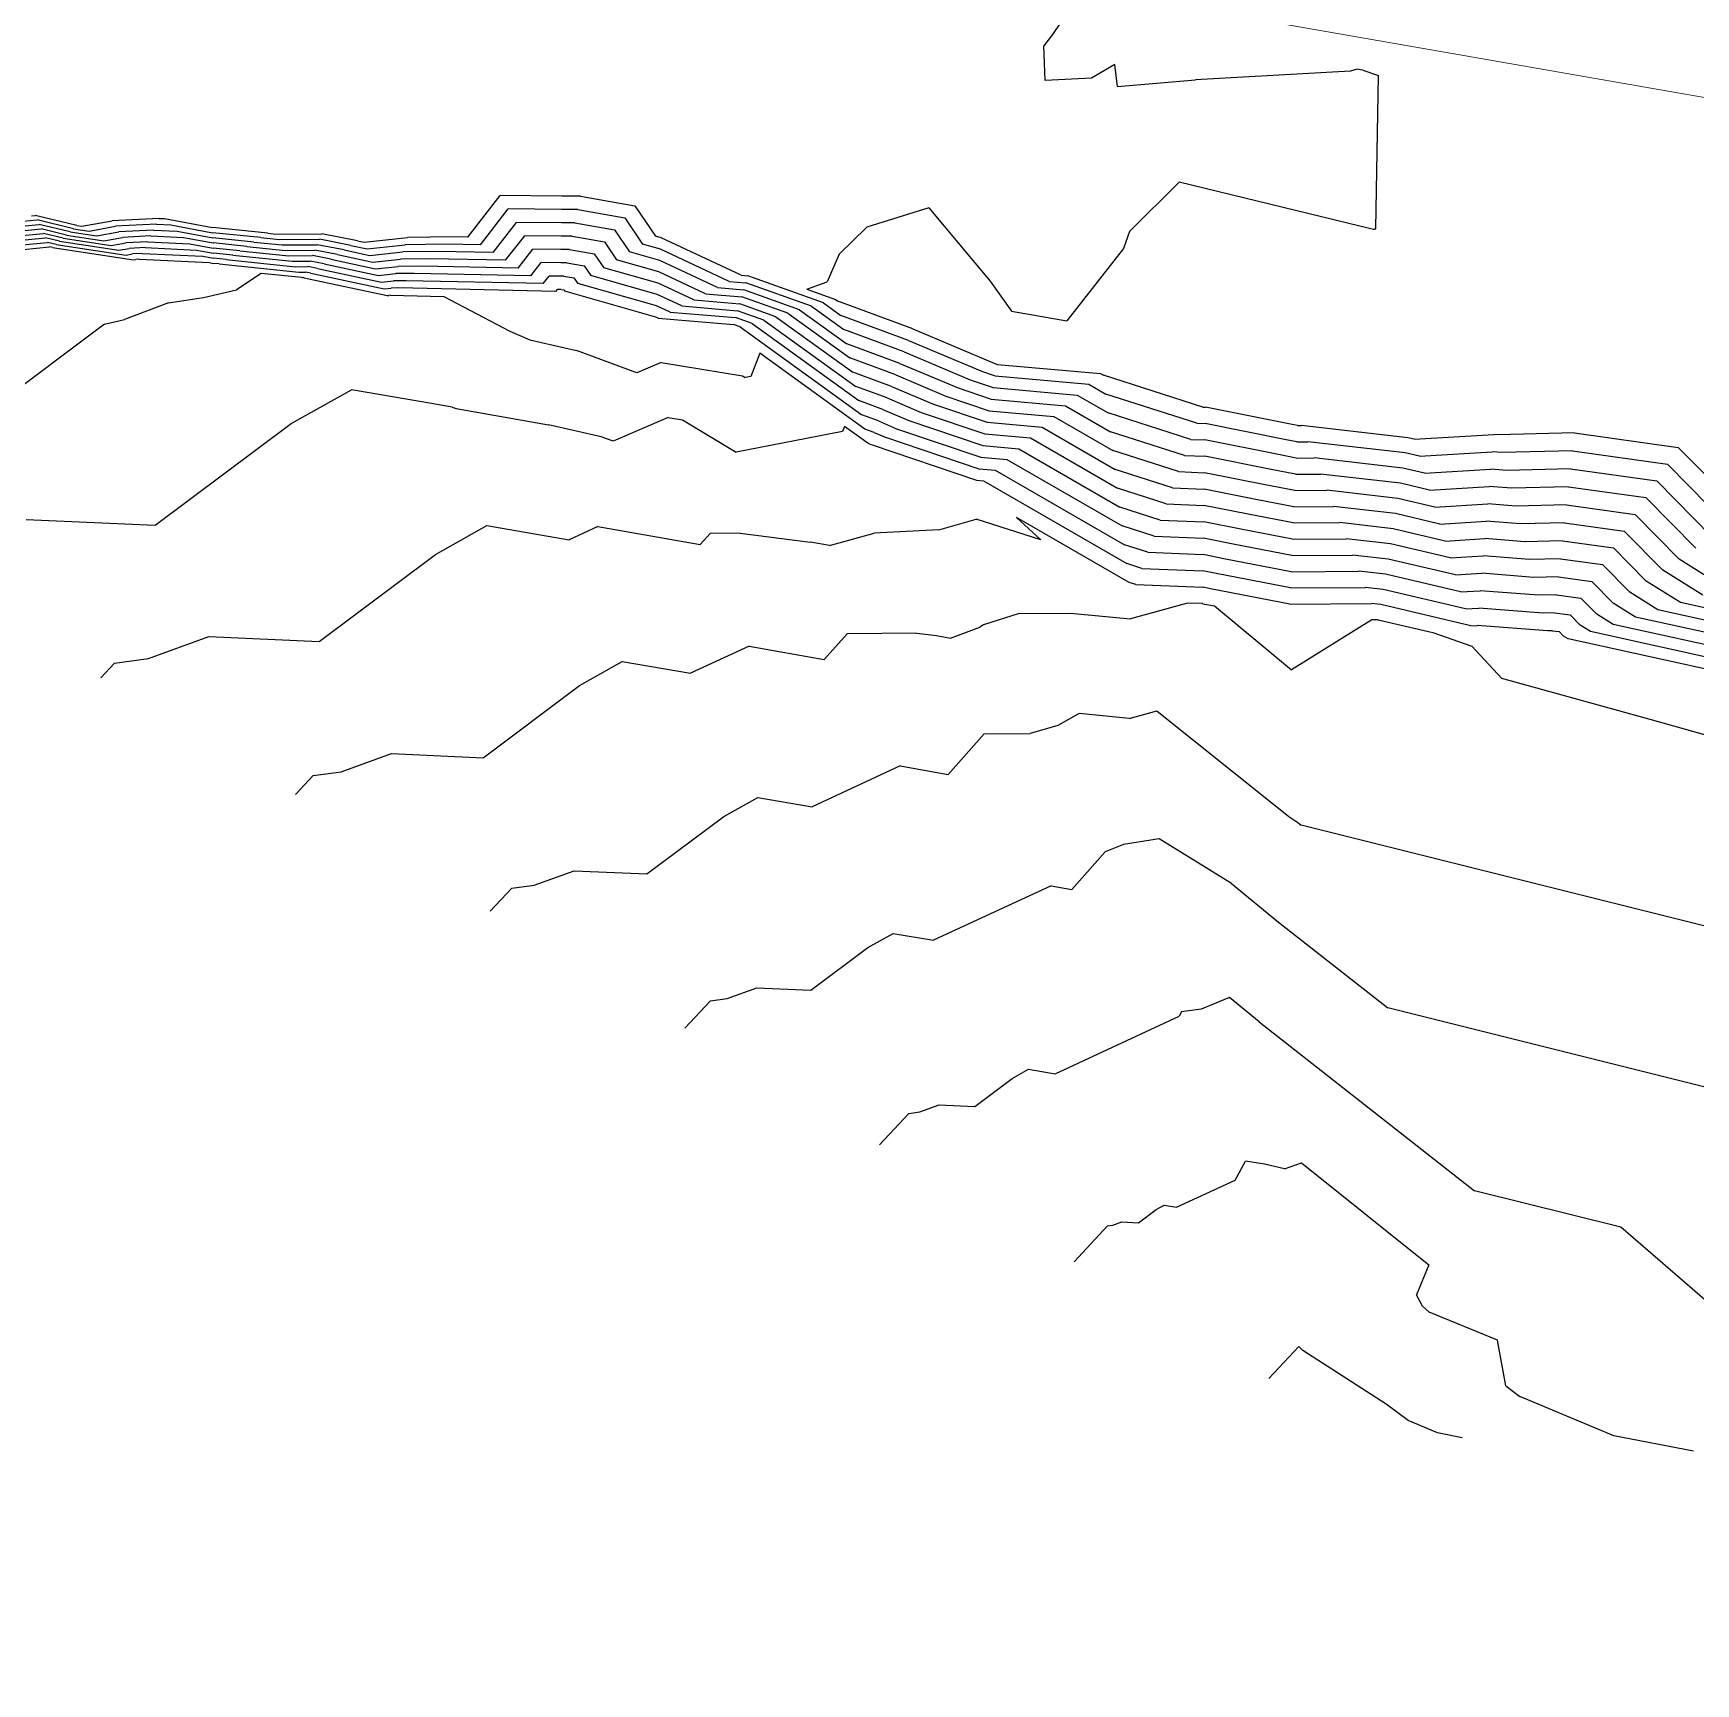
# Model space of a CAD drawing. Header units: metres. Extents: x -1120501 to 1198934, y -4928884 to 66998.
# Drawn here: x -688.8 to -600.4, y -424.5 to -336.7 of the extents above; entities that cross this region are included whole.
import ezdxf

# ---------------------------------------------------------------- set-up
doc = ezdxf.new("R2010")
doc.units = ezdxf.units.M
doc.layers.add('CL', color=5, linetype='Continuous')
doc.layers.add('SURF2CONTOURS', color=7, linetype='Continuous', lineweight=0)

msp = doc.modelspace()

# ---------------------------------------------------------------- linework, layer by layer
at = {"color": 7, "lineweight": 0}
msp.add_circle((-684.638, 190.5), 66807.042, dxfattribs=at)
at = {"layer": 'CL', "linetype": 'Continuous', "lineweight": 0}
msp.add_lwpolyline([(-1067.58, 367.805), (-1082.93, 319.257), (-1104.11, 221.685), (-1108.394, 149.1), (-1119.847, 75.237), (-1093.535, -4.65), (-914.216, -147.319), (-825.866, -265.536), (-744.417, -314.858), (-442.717, -367.63), (-277.082, -412.371), (-43.504, -540.285), (86.314, -636.548), (247.278, -699.703), (413.508, -706.366), (555.047, -769.609), (597.289, -868.966), (635.366, -929.414), (778.63, -1023.654), (803.38, -1108.375), (824.322, -1155.971), (872.87, -1163.587)], dxfattribs=at)
at = {"layer": 'SURF2CONTOURS', "color": 4, "linetype": 'Continuous', "lineweight": -3}
for p, q in [((-631.208, -331.698, 251), (-634.583, -336.784, 251)), ((-634.583, -336.784, 251), (-635.049, -337.375, 251)), ((-634.982, -339.224, 251), (-635.049, -337.375, 251)), ((-631.279, -338.363, 251), (-632.517, -339.1, 251)), ((-631.129, -339.544, 251), (-631.279, -338.363, 251)), ((-618.737, -338.727, 251), (-626.975, -339.184, 251)), ((-618.388, -338.625, 251), (-618.737, -338.727, 251)), ((-618.203, -338.653, 251), (-618.388, -338.625, 251)), ((-618.083, -338.675, 251), (-618.203, -338.653, 251)), ((-618.083, -338.675, 251), (-617.251, -338.96, 251)), ((-632.517, -339.1, 251), (-634.982, -339.224, 251)), ((-631.129, -339.544, 251), (-626.975, -339.184, 251)), ((-617.392, -347.098, 251), (-617.251, -338.96, 251)), ((-630.494, -347.26, 251), (-627.854, -344.624, 251)), ((-617.512, -347.147, 251), (-627.854, -344.624, 251)), ((-689.362, -346.71, 252), (-688.614, -346.637, 252)), ((-686.679, -347.107, 252), (-688.614, -346.637, 252)), ((-665.027, -347.963, 252), (-663.544, -346.059, 252)), ((-660.706, -346.081, 252), (-663.544, -346.059, 252)), ((-659.853, -346.083, 252), (-660.706, -346.081, 252)), ((-659.853, -346.083, 252), (-657.346, -346.526, 252)), ((-657.346, -346.526, 252), (-656.4, -347.927, 252)), ((-641.164, -346.001, 251), (-644.463, -347.021, 251)), ((-641.164, -346.001, 251), (-637.902, -349.892, 251)), ((-691.179, -347.892, 254), (-688.171, -347.596, 254)), ((-690.271, -347.301, 253), (-688.392, -347.117, 253)), ((-687.049, -347.443, 253), (-688.392, -347.117, 253)), ((-687.42, -347.779, 254), (-688.171, -347.596, 254)), ((-687.049, -347.443, 253), (-685.06, -347.744, 253)), ((-686.679, -347.107, 252), (-685.847, -347.233, 252)), ((-685.847, -347.233, 252), (-684.438, -346.98, 252)), ((-685.06, -347.744, 253), (-684.079, -347.568, 253)), ((-682.27, -346.868, 252), (-684.438, -346.98, 252)), ((-682.569, -347.49, 253), (-684.079, -347.568, 253)), ((-682.569, -347.49, 253), (-680.82, -347.573, 253)), ((-682.27, -346.868, 252), (-681.502, -346.904, 252)), ((-681.502, -346.904, 252), (-679.278, -347.321, 252)), ((-680.82, -347.573, 253), (-679.256, -347.866, 253)), ((-676.713, -347.581, 252), (-679.278, -347.321, 252)), ((-676.713, -347.581, 252), (-675.744, -347.681, 252)), ((-663.689, -348.789, 253), (-662.673, -347.485, 253)), ((-660.729, -347.5, 253), (-662.673, -347.485, 253)), ((-660.145, -347.501, 253), (-660.729, -347.5, 253)), ((-660.145, -347.501, 253), (-658.428, -347.805, 253)), ((-644.463, -347.021, 251), (-645.945, -348.454, 251)), ((-630.494, -347.26, 251), (-630.82, -348.159, 251)), ((-617.465, -347.145, 251), (-617.512, -347.147, 251)), ((-617.449, -347.141, 251), (-617.465, -347.145, 251)), ((-617.449, -347.141, 251), (-617.392, -347.098, 251)), ((-692.088, -348.483, 255), (-687.949, -348.076, 255)), ((-687.79, -348.115, 255), (-687.949, -348.076, 255)), ((-687.79, -348.115, 255), (-683.485, -348.766, 255)), ((-687.42, -347.779, 254), (-684.273, -348.255, 254)), ((-684.273, -348.255, 254), (-683.719, -348.156, 254)), ((-682.868, -348.112, 254), (-683.719, -348.156, 254)), ((-682.868, -348.112, 254), (-680.139, -348.241, 254)), ((-680.139, -348.241, 254), (-679.235, -348.41, 254)), ((-677.453, -348.049, 253), (-679.256, -347.866, 253)), ((-678.193, -348.516, 254), (-679.235, -348.41, 254)), ((-677.453, -348.049, 253), (-675.395, -348.261, 253)), ((-675.744, -347.681, 252), (-673.585, -347.665, 252)), ((-675.395, -348.261, 253), (-673.833, -348.249, 253)), ((-672.635, -348.486, 253), (-673.833, -348.249, 253)), ((-671.928, -347.992, 252), (-673.585, -347.665, 252)), ((-672.635, -348.486, 253), (-670.754, -348.887, 253)), ((-671.928, -347.992, 252), (-671.059, -348.178, 252)), ((-671.059, -348.178, 252), (-669.034, -347.962, 252)), ((-666.887, -347.923, 252), (-669.034, -347.962, 252)), ((-665.027, -347.963, 252), (-666.887, -347.923, 252)), ((-658.428, -347.805, 253), (-657.78, -348.764, 253)), ((-655.447, -348.197, 252), (-656.4, -347.927, 252)), ((-651.79, -349.911, 252), (-655.447, -348.197, 252)), ((-645.945, -348.454, 251), (-646.579, -349.928, 251)), ((-630.82, -348.159, 251), (-633.822, -352.004, 251)), ((-683.485, -348.766, 255), (-683.36, -348.744, 255)), ((-683.167, -348.734, 255), (-683.36, -348.744, 255)), ((-683.167, -348.734, 255), (-679.457, -348.909, 255)), ((-679.457, -348.909, 255), (-679.214, -348.955, 255)), ((-678.933, -348.984, 255), (-679.214, -348.955, 255)), ((-678.933, -348.984, 255), (-674.697, -349.421, 255)), ((-678.193, -348.516, 254), (-675.046, -348.841, 254)), ((-675.046, -348.841, 254), (-674.082, -348.834, 254)), ((-673.342, -348.98, 254), (-674.082, -348.834, 254)), ((-673.342, -348.98, 254), (-670.449, -349.597, 254)), ((-670.754, -348.887, 253), (-669.283, -348.731, 253)), ((-667.723, -348.703, 253), (-669.283, -348.731, 253)), ((-663.689, -348.789, 253), (-667.723, -348.703, 253)), ((-662.351, -349.615, 254), (-661.802, -348.911, 254)), ((-660.752, -348.919, 254), (-661.802, -348.911, 254)), ((-660.437, -348.92, 254), (-660.752, -348.919, 254)), ((-660.437, -348.92, 254), (-659.51, -349.084, 254)), ((-659.51, -349.084, 254), (-659.16, -349.602, 254)), ((-655.532, -349.402, 253), (-657.78, -348.764, 253)), ((-674.697, -349.421, 255), (-674.33, -349.418, 255)), ((-674.048, -349.473, 255), (-674.33, -349.418, 255)), ((-674.048, -349.473, 255), (-670.145, -350.307, 255)), ((-670.449, -349.597, 254), (-669.532, -349.499, 254)), ((-670.145, -350.307, 255), (-669.781, -350.268, 255)), ((-669.395, -350.261, 255), (-669.781, -350.268, 255)), ((-668.559, -349.482, 254), (-669.532, -349.499, 254)), ((-661.013, -350.441, 255), (-669.395, -350.261, 255)), ((-662.351, -349.615, 254), (-668.559, -349.482, 254)), ((-655.617, -350.607, 254), (-659.16, -349.602, 254)), ((-653.05, -350.565, 253), (-655.532, -349.402, 253)), ((-651.79, -349.911, 252), (-650.903, -349.986, 252)), ((-647.411, -351.237, 252), (-650.903, -349.986, 252)), ((-647.657, -350.329, 251), (-646.579, -349.928, 251)), ((-637.902, -349.892, 251), (-636.769, -351.486, 251)), ((-661.013, -350.441, 255), (-660.931, -350.337, 255)), ((-660.776, -350.338, 255), (-660.931, -350.337, 255)), ((-660.729, -350.338, 255), (-660.776, -350.338, 255)), ((-660.729, -350.338, 255), (-660.591, -350.363, 255)), ((-660.591, -350.363, 255), (-660.54, -350.439, 255)), ((-655.702, -351.812, 255), (-660.54, -350.439, 255)), ((-654.311, -351.219, 254), (-655.617, -350.607, 254)), ((-653.05, -350.565, 253), (-651.123, -350.727, 253)), ((-648.677, -351.603, 253), (-651.123, -350.727, 253)), ((-647.657, -350.329, 251), (-646.144, -350.871, 251)), ((-646.144, -350.871, 251), (-646.021, -350.96, 251)), ((-642.018, -352.435, 251), (-646.021, -350.96, 251)), ((-655.572, -351.874, 255), (-655.702, -351.812, 255)), ((-655.572, -351.874, 255), (-651.562, -352.21, 255)), ((-654.311, -351.219, 254), (-651.342, -351.469, 254)), ((-649.944, -351.97, 254), (-651.342, -351.469, 254)), ((-649.944, -351.97, 254), (-645.061, -355.497, 254)), ((-648.677, -351.603, 253), (-645.381, -353.984, 253)), ((-647.411, -351.237, 252), (-645.701, -352.472, 252)), ((-636.769, -351.486, 251), (-633.822, -352.004, 251)), ((-651.21, -352.336, 255), (-651.562, -352.21, 255)), ((-651.21, -352.336, 255), (-644.741, -357.009, 255)), ((-642.476, -353.661, 252), (-645.701, -352.472, 252)), ((-642.018, -352.435, 251), (-637.657, -354.278, 251)), ((-642.476, -353.661, 252), (-638.963, -355.145, 252)), ((-642.935, -354.886, 253), (-645.381, -353.984, 253)), ((-637.657, -354.278, 251), (-637.525, -354.323, 251)), ((-637.525, -354.323, 251), (-632.032, -354.812, 251)), ((-643.393, -356.111, 254), (-645.061, -355.497, 254)), ((-642.935, -354.886, 253), (-640.27, -356.012, 253)), ((-638.963, -355.145, 252), (-637.745, -355.556, 252)), ((-637.745, -355.556, 252), (-633.277, -355.954, 252)), ((-632.032, -354.812, 251), (-631.879, -354.9, 251)), ((-626.588, -356.598, 251), (-631.879, -354.9, 251)), ((-675.098, -357.471, 256), (-671.896, -355.676, 256)), ((-667.634, -356.405, 256), (-671.896, -355.676, 256)), ((-666.538, -356.593, 256), (-667.634, -356.405, 256)), ((-643.393, -356.111, 254), (-641.576, -356.879, 254)), ((-640.27, -356.012, 253), (-637.965, -356.79, 253)), ((-633.277, -355.954, 252), (-631.631, -356.904, 252)), ((-666.538, -356.593, 256), (-666.318, -356.665, 256)), ((-666.318, -356.665, 256), (-661.399, -357.543, 256)), ((-655.046, -357.147, 256), (-657.969, -358.413, 256)), ((-655.046, -357.147, 256), (-654.281, -357.273, 256)), ((-654.281, -357.273, 256), (-651.414, -358.993, 256)), ((-643.852, -357.337, 255), (-644.741, -357.009, 255)), ((-643.852, -357.337, 255), (-642.883, -357.746, 255)), ((-641.576, -356.879, 254), (-638.185, -358.024, 254)), ((-637.965, -356.79, 253), (-634.522, -357.097, 253)), ((-634.522, -357.097, 253), (-631.383, -358.908, 253)), ((-627.238, -358.314, 252), (-631.631, -356.904, 252)), ((-626.588, -356.598, 251), (-626.453, -356.603, 251)), ((-621.755, -357.54, 251), (-626.453, -356.603, 251)), ((-682.325, -362.884, 256), (-675.098, -357.471, 256)), ((-658.609, -358.176, 256), (-661.399, -357.543, 256)), ((-657.969, -358.413, 256), (-658.609, -358.176, 256)), ((-645.771, -357.899, 256), (-651.414, -358.993, 256)), ((-645.662, -357.625, 256), (-645.771, -357.899, 256)), ((-644.421, -358.521, 256), (-645.662, -357.625, 256)), ((-642.883, -357.746, 255), (-638.405, -359.258, 255)), ((-638.185, -358.024, 254), (-635.767, -358.239, 254)), ((-621.554, -357.579, 251), (-621.755, -357.54, 251)), ((-621.554, -357.579, 251), (-621.345, -357.577, 251)), ((-615.688, -358.228, 251), (-621.345, -357.577, 251)), ((-615.344, -358.309, 251), (-615.688, -358.228, 251)), ((-615.344, -358.309, 251), (-611.11, -358.056, 251)), ((-610.898, -358.072, 251), (-611.11, -358.056, 251)), ((-606.812, -357.974, 251), (-610.898, -358.072, 251)), ((-606.812, -357.974, 251), (-601.295, -358.739, 251)), ((-644.31, -358.562, 256), (-644.421, -358.521, 256)), ((-644.31, -358.562, 256), (-644.189, -358.613, 256)), ((-644.189, -358.613, 256), (-638.626, -360.491, 256)), ((-635.767, -358.239, 254), (-631.134, -360.913, 254)), ((-627.888, -360.03, 253), (-631.383, -358.908, 253)), ((-627.238, -358.314, 252), (-626.48, -358.345, 252)), ((-622.561, -359.126, 252), (-626.48, -358.345, 252)), ((-597.732, -362.358, 251), (-601.295, -358.739, 251)), ((-638.405, -359.258, 255), (-637.012, -359.382, 255)), ((-637.012, -359.382, 255), (-630.886, -362.917, 255)), ((-621.629, -359.307, 252), (-622.561, -359.126, 252)), ((-621.629, -359.307, 252), (-620.666, -359.3, 252)), ((-615.95, -359.842, 252), (-620.666, -359.3, 252)), ((-614.798, -360.113, 252), (-615.95, -359.842, 252)), ((-614.798, -360.113, 252), (-611.27, -359.902, 252)), ((-610.417, -359.968, 252), (-611.27, -359.902, 252)), ((-607.025, -359.886, 252), (-610.417, -359.968, 252)), ((-607.025, -359.886, 252), (-602.446, -360.522, 252)), ((-638.626, -360.491, 256), (-638.258, -360.524, 256)), ((-638.258, -360.524, 256), (-630.638, -364.921, 256)), ((-627.888, -360.03, 253), (-626.507, -360.087, 253)), ((-623.368, -360.713, 253), (-626.507, -360.087, 253)), ((-621.705, -361.034, 253), (-623.368, -360.713, 253)), ((-599.489, -363.525, 252), (-602.446, -360.522, 252)), ((-628.538, -361.746, 254), (-631.134, -360.913, 254)), ((-628.538, -361.746, 254), (-626.534, -361.828, 254)), ((-621.705, -361.034, 253), (-619.987, -361.022, 253)), ((-616.211, -361.456, 253), (-619.987, -361.022, 253)), ((-614.251, -361.917, 253), (-616.211, -361.456, 253)), ((-614.251, -361.917, 253), (-611.431, -361.748, 253)), ((-609.936, -361.864, 253), (-611.431, -361.748, 253)), ((-689.195, -362.577, 256), (-682.325, -362.884, 256)), ((-624.174, -362.299, 254), (-626.534, -361.828, 254)), ((-621.781, -362.762, 254), (-624.174, -362.299, 254)), ((-607.239, -361.799, 253), (-609.936, -361.864, 253)), ((-607.239, -361.799, 253), (-603.597, -362.305, 253)), ((-601.245, -364.693, 253), (-603.597, -362.305, 253)), ((-629.188, -363.462, 255), (-630.886, -362.917, 255)), ((-629.188, -363.462, 255), (-626.561, -363.57, 255)), ((-621.781, -362.762, 254), (-619.308, -362.744, 254)), ((-616.473, -363.07, 254), (-619.308, -362.744, 254)), ((-613.705, -363.721, 254), (-616.473, -363.07, 254)), ((-624.98, -363.885, 255), (-626.561, -363.57, 255)), ((-621.857, -364.49, 255), (-624.98, -363.885, 255)), ((-613.705, -363.721, 254), (-611.591, -363.594, 254)), ((-609.455, -363.76, 254), (-611.591, -363.594, 254)), ((-607.452, -363.712, 254), (-609.455, -363.76, 254)), ((-607.452, -363.712, 254), (-604.749, -364.087, 254)), ((-603.002, -365.86, 254), (-604.749, -364.087, 254)), ((-629.838, -365.178, 256), (-630.638, -364.921, 256)), ((-629.838, -365.178, 256), (-626.588, -365.312, 256)), ((-621.857, -364.49, 255), (-618.629, -364.466, 255)), ((-616.735, -364.684, 255), (-618.629, -364.466, 255)), ((-613.158, -365.525, 255), (-616.735, -364.684, 255)), ((-598.799, -366.222, 253), (-601.245, -364.693, 253)), ((-625.786, -365.472, 256), (-626.588, -365.312, 256)), ((-621.932, -366.218, 256), (-625.786, -365.472, 256)), ((-621.932, -366.218, 256), (-617.95, -366.188, 256)), ((-616.996, -366.298, 256), (-617.95, -366.188, 256)), ((-613.158, -365.525, 255), (-611.752, -365.441, 255)), ((-608.974, -365.656, 255), (-611.752, -365.441, 255)), ((-607.666, -365.625, 255), (-608.974, -365.656, 255)), ((-607.666, -365.625, 255), (-605.9, -365.87, 255)), ((-604.759, -367.028, 255), (-605.9, -365.87, 255)), ((-601.186, -366.996, 254), (-603.002, -365.86, 254)), ((-627.409, -367.021, 257), (-630.434, -367.87, 257)), ((-626.615, -367.054, 257), (-627.409, -367.021, 257)), ((-626.592, -367.058, 257), (-626.615, -367.054, 257)), ((-626.592, -367.058, 257), (-625.971, -367.178, 257)), ((-612.612, -367.329, 256), (-616.996, -366.298, 256)), ((-603.573, -367.77, 255), (-604.759, -367.028, 255)), ((-589.914, -369.483, 254), (-601.186, -366.996, 254)), ((-636.365, -367.573, 257), (-638.268, -368.177, 257)), ((-636.365, -367.573, 257), (-633.633, -367.555, 257)), ((-633.633, -367.555, 257), (-630.434, -367.87, 257)), ((-625.971, -367.178, 257), (-621.867, -370.575, 257)), ((-617.605, -367.913, 257), (-621.867, -370.575, 257)), ((-617.271, -367.91, 257), (-617.605, -367.913, 257)), ((-617.258, -367.912, 257), (-617.271, -367.91, 257)), ((-617.258, -367.912, 257), (-614.355, -368.594, 257)), ((-612.612, -367.329, 256), (-611.913, -367.287, 256)), ((-608.493, -367.552, 256), (-611.913, -367.287, 256)), ((-607.879, -367.537, 256), (-608.493, -367.552, 256)), ((-607.879, -367.537, 256), (-607.051, -367.652, 256)), ((-606.516, -368.195, 256), (-607.051, -367.652, 256)), ((-589.058, -370.972, 255), (-603.573, -367.77, 255)), ((-645.517, -368.651, 257), (-646.739, -370.026, 257)), ((-641.813, -368.625, 257), (-645.517, -368.651, 257)), ((-641.813, -368.625, 257), (-640.771, -368.755, 257)), ((-640.771, -368.755, 257), (-640.022, -368.889, 257)), ((-640.022, -368.889, 257), (-638.451, -368.313, 257)), ((-638.268, -368.177, 257), (-638.451, -368.313, 257)), ((-614.355, -368.594, 257), (-612.282, -369.322, 257)), ((-605.96, -368.543, 256), (-606.516, -368.195, 256)), ((-588.202, -372.462, 256), (-605.96, -368.543, 256)), ((-650.738, -369.317, 257), (-653.844, -370.757, 257)), ((-650.738, -369.317, 257), (-646.739, -370.026, 257)), ((-610.691, -371.035, 257), (-612.282, -369.322, 257)), ((-659.755, -371.409, 257), (-657.482, -370.135, 257)), ((-657.482, -370.135, 257), (-653.844, -370.757, 257)), ((-664.886, -375.252, 257), (-659.755, -371.409, 257)), ((-602.788, -373.216, 257), (-610.691, -371.035, 257)), ((-588.173, -377.327, 257), (-602.788, -373.216, 257)), ((-672.429, -376.009, 257), (-669.762, -375.034, 257)), ((-669.762, -375.034, 257), (-664.886, -375.252, 257)), ((-673.93, -376.204, 257), (-674.865, -377.208, 257)), ((-673.93, -376.204, 257), (-672.429, -376.009, 257)), ((-633.561, -382.254, 258), (-631.781, -380.25, 258)), ((-630.82, -379.87, 258), (-631.781, -380.25, 258)), ((-628.913, -379.557, 258), (-630.82, -379.87, 258)), ((-625.075, -381.949, 258), (-628.913, -379.557, 258)), ((-634.658, -382.06, 258), (-640.917, -384.962, 258)), ((-634.658, -382.06, 258), (-633.561, -382.254, 258)), ((-625.075, -381.949, 258), (-622.574, -383.991, 258)), ((-644.412, -385.347, 258), (-643.069, -384.593, 258)), ((-643.069, -384.593, 258), (-640.917, -384.962, 258)), ((-622.574, -383.991, 258), (-616.748, -388.561, 258)), ((-647.447, -387.619, 258), (-644.412, -385.347, 258)), ((-652.795, -388.183, 258), (-654.148, -389.636, 258)), ((-652.795, -388.183, 258), (-651.907, -388.067, 258)), ((-651.907, -388.067, 258), (-650.33, -387.49, 258)), ((-650.33, -387.49, 258), (-647.447, -387.619, 258)), ((-598.087, -393.229, 258), (-616.748, -388.561, 258)), ((-624.874, -397.721, 259), (-624.331, -396.706, 259)), ((-623.309, -396.88, 259), (-624.331, -396.706, 259)), ((-622.248, -397.115, 259), (-623.309, -396.88, 259)), ((-622.248, -397.115, 259), (-621.344, -396.805, 259)), ((-621.344, -396.805, 259), (-614.562, -402.225, 259)), ((-627.99, -399.166, 259), (-624.874, -397.721, 259)), ((-630.007, -399.987, 259), (-629.07, -399.285, 259)), ((-629.07, -399.285, 259), (-628.655, -399.052, 259)), ((-628.655, -399.052, 259), (-627.99, -399.166, 259)), ((-631.659, -400.161, 259), (-633.432, -402.064, 259)), ((-631.659, -400.161, 259), (-631.385, -400.125, 259)), ((-631.385, -400.125, 259), (-630.898, -399.947, 259)), ((-630.898, -399.947, 259), (-630.007, -399.987, 259)), ((-614.562, -402.225, 259), (-615.225, -403.824, 259)), ((-614.902, -404.427, 259), (-615.225, -403.824, 259)), ((-614.902, -404.427, 259), (-614.555, -404.747, 259)), ((-610.921, -406.233, 259), (-614.555, -404.747, 259)), ((-610.467, -408.672, 259), (-610.921, -406.233, 259)), ((-610.467, -408.672, 259), (-609.728, -409.224, 259)), ((-604.725, -411.321, 259), (-609.728, -409.224, 259)), ((-600.491, -412.136, 259), (-604.725, -411.321, 259))]:
    msp.add_line(p, q, dxfattribs=at)
at = {"layer": 'SURF2CONTOURS', "color": 2, "linetype": 'Continuous', "lineweight": -3}
for p, q in [((-665.697, -347.55, 251.5), (-663.979, -345.346, 251.5)), ((-660.694, -345.371, 251.5), (-663.979, -345.346, 251.5)), ((-659.707, -345.373, 251.5), (-660.694, -345.371, 251.5)), ((-659.707, -345.373, 251.5), (-656.806, -345.887, 251.5)), ((-688.908, -346.415, 251.5), (-688.725, -346.397, 251.5)), ((-686.493, -346.939, 251.5), (-688.725, -346.397, 251.5)), ((-686.241, -346.978, 251.5), (-684.618, -346.686, 251.5)), ((-682.12, -346.557, 251.5), (-684.618, -346.686, 251.5)), ((-682.12, -346.557, 251.5), (-681.843, -346.57, 251.5)), ((-681.843, -346.57, 251.5), (-679.288, -347.049, 251.5)), ((-656.806, -345.887, 251.5), (-655.71, -347.508, 251.5)), ((-690.725, -347.597, 253.5), (-688.282, -347.356, 253.5)), ((-689.817, -347.006, 252.5), (-688.503, -346.877, 252.5)), ((-686.864, -347.275, 252.5), (-688.503, -346.877, 252.5)), ((-687.234, -347.611, 253.5), (-688.282, -347.356, 253.5)), ((-687.234, -347.611, 253.5), (-684.666, -348, 253.5)), ((-686.864, -347.275, 252.5), (-685.454, -347.489, 252.5)), ((-686.493, -346.939, 251.5), (-686.241, -346.978, 251.5)), ((-685.454, -347.489, 252.5), (-684.259, -347.274, 252.5)), ((-682.419, -347.179, 252.5), (-684.259, -347.274, 252.5)), ((-682.419, -347.179, 252.5), (-681.161, -347.239, 252.5)), ((-681.161, -347.239, 252.5), (-679.267, -347.593, 252.5)), ((-676.343, -347.347, 251.5), (-679.288, -347.049, 251.5)), ((-677.083, -347.815, 252.5), (-679.267, -347.593, 252.5)), ((-676.343, -347.347, 251.5), (-675.919, -347.391, 251.5)), ((-675.919, -347.391, 251.5), (-673.461, -347.373, 251.5)), ((-671.575, -347.745, 251.5), (-673.461, -347.373, 251.5)), ((-671.211, -347.823, 251.5), (-668.909, -347.578, 251.5)), ((-666.469, -347.534, 251.5), (-668.909, -347.578, 251.5)), ((-665.697, -347.55, 251.5), (-666.469, -347.534, 251.5)), ((-664.358, -348.376, 252.5), (-663.108, -346.772, 252.5)), ((-660.717, -346.79, 252.5), (-663.108, -346.772, 252.5)), ((-659.999, -346.792, 252.5), (-660.717, -346.79, 252.5)), ((-659.999, -346.792, 252.5), (-657.887, -347.165, 252.5)), ((-657.887, -347.165, 252.5), (-657.09, -348.345, 252.5)), ((-655.405, -347.595, 251.5), (-655.71, -347.508, 251.5)), ((-651.159, -349.584, 251.5), (-655.405, -347.595, 251.5)), ((-691.634, -348.187, 254.5), (-688.06, -347.836, 254.5)), ((-687.605, -347.947, 254.5), (-688.06, -347.836, 254.5)), ((-687.605, -347.947, 254.5), (-683.879, -348.511, 254.5)), ((-684.666, -348, 253.5), (-683.899, -347.862, 253.5)), ((-682.718, -347.801, 253.5), (-683.899, -347.862, 253.5)), ((-683.879, -348.511, 254.5), (-683.54, -348.45, 254.5)), ((-683.018, -348.423, 254.5), (-683.54, -348.45, 254.5)), ((-683.018, -348.423, 254.5), (-679.798, -348.575, 254.5)), ((-682.718, -347.801, 253.5), (-680.48, -347.907, 253.5)), ((-680.48, -347.907, 253.5), (-679.246, -348.138, 253.5)), ((-677.823, -348.282, 253.5), (-679.246, -348.138, 253.5)), ((-677.823, -348.282, 253.5), (-675.221, -348.551, 253.5)), ((-677.083, -347.815, 252.5), (-675.57, -347.971, 252.5)), ((-675.57, -347.971, 252.5), (-673.709, -347.957, 252.5)), ((-672.282, -348.239, 252.5), (-673.709, -347.957, 252.5)), ((-672.282, -348.239, 252.5), (-670.906, -348.532, 252.5)), ((-671.575, -347.745, 251.5), (-671.211, -347.823, 251.5)), ((-670.906, -348.532, 252.5), (-669.158, -348.346, 252.5)), ((-667.305, -348.313, 252.5), (-669.158, -348.346, 252.5)), ((-664.358, -348.376, 252.5), (-667.305, -348.313, 252.5)), ((-663.02, -349.202, 253.5), (-662.237, -348.198, 253.5)), ((-660.741, -348.209, 253.5), (-662.237, -348.198, 253.5)), ((-660.291, -348.211, 253.5), (-660.741, -348.209, 253.5)), ((-660.291, -348.211, 253.5), (-658.969, -348.444, 253.5)), ((-658.969, -348.444, 253.5), (-658.47, -349.183, 253.5)), ((-655.49, -348.8, 252.5), (-657.09, -348.345, 252.5)), ((-679.798, -348.575, 254.5), (-679.224, -348.683, 254.5)), ((-678.563, -348.75, 254.5), (-679.224, -348.683, 254.5)), ((-678.563, -348.75, 254.5), (-674.872, -349.131, 254.5)), ((-675.221, -348.551, 253.5), (-673.958, -348.541, 253.5)), ((-674.872, -349.131, 254.5), (-674.206, -349.126, 254.5)), ((-673.695, -349.226, 254.5), (-674.206, -349.126, 254.5)), ((-672.988, -348.733, 253.5), (-673.958, -348.541, 253.5)), ((-673.695, -349.226, 254.5), (-670.297, -349.952, 254.5)), ((-672.988, -348.733, 253.5), (-670.602, -349.242, 253.5)), ((-670.602, -349.242, 253.5), (-669.407, -349.115, 253.5)), ((-668.141, -349.092, 253.5), (-669.407, -349.115, 253.5)), ((-663.02, -349.202, 253.5), (-668.141, -349.092, 253.5)), ((-655.575, -350.005, 253.5), (-658.47, -349.183, 253.5)), ((-652.42, -350.238, 252.5), (-655.49, -348.8, 252.5)), ((-676.691, -349.487, 255.5), (-678.011, -350.365, 255.5)), ((-674.523, -349.71, 255.5), (-676.691, -349.487, 255.5)), ((-674.523, -349.71, 255.5), (-674.454, -349.71, 255.5)), ((-674.401, -349.72, 255.5), (-674.454, -349.71, 255.5)), ((-674.401, -349.72, 255.5), (-669.993, -350.662, 255.5)), ((-670.297, -349.952, 254.5), (-669.657, -349.884, 254.5)), ((-668.977, -349.872, 254.5), (-669.657, -349.884, 254.5)), ((-661.682, -350.028, 254.5), (-668.977, -349.872, 254.5)), ((-661.682, -350.028, 254.5), (-661.367, -349.624, 254.5)), ((-660.764, -349.629, 254.5), (-661.367, -349.624, 254.5)), ((-660.583, -349.629, 254.5), (-660.764, -349.629, 254.5)), ((-660.583, -349.629, 254.5), (-660.051, -349.723, 254.5)), ((-660.051, -349.723, 254.5), (-659.85, -350.021, 254.5)), ((-655.66, -351.21, 254.5), (-659.85, -350.021, 254.5)), ((-653.681, -350.892, 253.5), (-655.575, -350.005, 253.5)), ((-652.42, -350.238, 252.5), (-651.013, -350.356, 252.5)), ((-651.159, -349.584, 251.5), (-650.793, -349.615, 251.5)), ((-646.778, -351.054, 251.5), (-650.793, -349.615, 251.5)), ((-681.626, -351.054, 255.5), (-683.96, -351.93, 255.5)), ((-681.626, -351.054, 255.5), (-679.767, -350.76, 255.5)), ((-679.767, -350.76, 255.5), (-678.011, -350.365, 255.5)), ((-669.993, -350.662, 255.5), (-669.906, -350.652, 255.5)), ((-669.813, -350.651, 255.5), (-669.906, -350.652, 255.5)), ((-669.813, -350.651, 255.5), (-666.966, -350.712, 255.5)), ((-666.966, -350.712, 255.5), (-663.462, -352.559, 255.5)), ((-653.681, -350.892, 253.5), (-651.232, -351.098, 253.5)), ((-649.311, -351.787, 253.5), (-651.232, -351.098, 253.5)), ((-648.044, -351.42, 252.5), (-651.013, -350.356, 252.5)), ((-646.778, -351.054, 251.5), (-645.861, -351.716, 251.5)), ((-685.022, -352.189, 255.5), (-683.96, -351.93, 255.5)), ((-654.941, -351.546, 254.5), (-655.66, -351.21, 254.5)), ((-654.941, -351.546, 254.5), (-651.452, -351.839, 254.5)), ((-650.577, -352.153, 254.5), (-651.452, -351.839, 254.5)), ((-649.311, -351.787, 253.5), (-645.221, -354.74, 253.5)), ((-648.044, -351.42, 252.5), (-645.541, -353.228, 252.5)), ((-642.247, -353.048, 251.5), (-645.861, -351.716, 251.5)), ((-685.022, -352.189, 255.5), (-691.045, -356.7, 255.5)), ((-663.462, -352.559, 255.5), (-662.402, -353.019, 255.5)), ((-650.577, -352.153, 254.5), (-644.901, -356.253, 254.5)), ((-662.402, -353.019, 255.5), (-659.923, -353.581, 255.5)), ((-656.699, -354.776, 255.5), (-659.923, -353.581, 255.5)), ((-650.16, -353.735, 255.5), (-650.648, -354.968, 255.5)), ((-644.581, -357.765, 255.5), (-650.16, -353.735, 255.5)), ((-642.706, -354.273, 252.5), (-645.541, -353.228, 252.5)), ((-642.247, -353.048, 251.5), (-638.31, -354.711, 251.5)), ((-655.42, -354.222, 255.5), (-656.699, -354.776, 255.5)), ((-655.42, -354.222, 255.5), (-651.084, -354.936, 255.5)), ((-642.706, -354.273, 252.5), (-639.617, -355.578, 252.5)), ((-651.084, -354.936, 255.5), (-650.937, -355.024, 255.5)), ((-650.648, -354.968, 255.5), (-650.937, -355.024, 255.5)), ((-643.164, -355.499, 253.5), (-645.221, -354.74, 253.5)), ((-643.164, -355.499, 253.5), (-640.923, -356.446, 253.5)), ((-639.617, -355.578, 252.5), (-637.855, -356.173, 252.5)), ((-638.31, -354.711, 251.5), (-637.635, -354.939, 251.5)), ((-637.635, -354.939, 251.5), (-632.654, -355.383, 251.5)), ((-632.654, -355.383, 251.5), (-631.755, -355.902, 251.5)), ((-643.622, -356.724, 254.5), (-644.901, -356.253, 254.5)), ((-640.923, -356.446, 253.5), (-638.075, -357.407, 253.5)), ((-637.855, -356.173, 252.5), (-633.899, -356.525, 252.5)), ((-626.913, -357.456, 251.5), (-631.755, -355.902, 251.5)), ((-643.622, -356.724, 254.5), (-642.229, -357.313, 254.5)), ((-642.229, -357.313, 254.5), (-638.295, -358.641, 254.5)), ((-633.899, -356.525, 252.5), (-631.507, -357.906, 252.5)), ((-644.081, -357.949, 255.5), (-644.581, -357.765, 255.5)), ((-644.081, -357.949, 255.5), (-643.536, -358.18, 255.5)), ((-643.536, -358.18, 255.5), (-638.516, -359.874, 255.5)), ((-638.075, -357.407, 253.5), (-635.145, -357.668, 253.5)), ((-635.145, -357.668, 253.5), (-631.259, -359.91, 253.5)), ((-627.563, -359.172, 252.5), (-631.507, -357.906, 252.5)), ((-626.913, -357.456, 251.5), (-626.466, -357.474, 251.5)), ((-622.158, -358.333, 251.5), (-626.466, -357.474, 251.5)), ((-638.295, -358.641, 254.5), (-636.39, -358.81, 254.5)), ((-636.39, -358.81, 254.5), (-631.01, -361.915, 254.5)), ((-621.591, -358.443, 251.5), (-622.158, -358.333, 251.5)), ((-621.591, -358.443, 251.5), (-621.006, -358.438, 251.5)), ((-615.819, -359.035, 251.5), (-621.006, -358.438, 251.5)), ((-615.071, -359.211, 251.5), (-615.819, -359.035, 251.5)), ((-615.071, -359.211, 251.5), (-611.19, -358.979, 251.5)), ((-610.658, -359.02, 251.5), (-611.19, -358.979, 251.5)), ((-606.919, -358.93, 251.5), (-610.658, -359.02, 251.5)), ((-606.919, -358.93, 251.5), (-601.87, -359.631, 251.5)), ((-638.516, -359.874, 255.5), (-637.635, -359.953, 255.5)), ((-637.635, -359.953, 255.5), (-630.762, -363.919, 255.5)), ((-628.213, -360.888, 253.5), (-631.259, -359.91, 253.5)), ((-627.563, -359.172, 252.5), (-626.493, -359.216, 252.5)), ((-622.964, -359.919, 252.5), (-626.493, -359.216, 252.5)), ((-621.667, -360.171, 252.5), (-622.964, -359.919, 252.5)), ((-598.61, -362.941, 251.5), (-601.87, -359.631, 251.5)), ((-621.667, -360.171, 252.5), (-620.327, -360.161, 252.5)), ((-616.081, -360.649, 252.5), (-620.327, -360.161, 252.5)), ((-614.524, -361.015, 252.5), (-616.081, -360.649, 252.5)), ((-614.524, -361.015, 252.5), (-611.351, -360.825, 252.5)), ((-610.177, -360.916, 252.5), (-611.351, -360.825, 252.5)), ((-607.132, -360.843, 252.5), (-610.177, -360.916, 252.5)), ((-607.132, -360.843, 252.5), (-603.022, -361.413, 252.5)), ((-628.213, -360.888, 253.5), (-626.52, -360.957, 253.5)), ((-623.771, -361.506, 253.5), (-626.52, -360.957, 253.5)), ((-621.743, -361.898, 253.5), (-623.771, -361.506, 253.5)), ((-600.367, -364.109, 252.5), (-603.022, -361.413, 252.5)), ((-640.646, -363.135, 256.5), (-638.651, -362.555, 256.5)), ((-635.214, -363.658, 256.5), (-638.651, -362.555, 256.5)), ((-635.214, -363.658, 256.5), (-636.504, -362.467, 256.5)), ((-630.514, -365.923, 256.5), (-636.504, -362.467, 256.5)), ((-628.863, -362.604, 254.5), (-631.01, -361.915, 254.5)), ((-628.863, -362.604, 254.5), (-626.547, -362.699, 254.5)), ((-621.743, -361.898, 253.5), (-619.648, -361.883, 253.5)), ((-616.342, -362.263, 253.5), (-619.648, -361.883, 253.5)), ((-613.978, -362.819, 253.5), (-616.342, -362.263, 253.5)), ((-667.426, -364.44, 256.5), (-664.689, -362.905, 256.5)), ((-664.689, -362.905, 256.5), (-660.307, -363.655, 256.5)), ((-658.778, -362.946, 256.5), (-660.307, -363.655, 256.5)), ((-658.778, -362.946, 256.5), (-653.329, -363.913, 256.5)), ((-652.804, -363.322, 256.5), (-653.329, -363.913, 256.5)), ((-651.214, -363.311, 256.5), (-652.804, -363.322, 256.5)), ((-651.214, -363.311, 256.5), (-647.461, -363.78, 256.5)), ((-646.456, -363.958, 256.5), (-644.083, -363.31, 256.5)), ((-640.646, -363.135, 256.5), (-644.083, -363.31, 256.5)), ((-624.577, -363.092, 254.5), (-626.547, -362.699, 254.5)), ((-621.819, -363.626, 254.5), (-624.577, -363.092, 254.5)), ((-613.978, -362.819, 253.5), (-611.511, -362.671, 253.5)), ((-609.695, -362.812, 253.5), (-611.511, -362.671, 253.5)), ((-607.346, -362.755, 253.5), (-609.695, -362.812, 253.5)), ((-607.346, -362.755, 253.5), (-604.173, -363.196, 253.5)), ((-602.124, -365.276, 253.5), (-604.173, -363.196, 253.5)), ((-646.456, -363.958, 256.5), (-647.461, -363.78, 256.5)), ((-629.513, -364.32, 255.5), (-630.762, -363.919, 255.5)), ((-629.513, -364.32, 255.5), (-626.574, -364.441, 255.5)), ((-621.819, -363.626, 254.5), (-618.969, -363.605, 254.5)), ((-616.604, -363.877, 254.5), (-618.969, -363.605, 254.5)), ((-613.432, -364.623, 254.5), (-616.604, -363.877, 254.5)), ((-673.606, -369.068, 256.5), (-667.426, -364.44, 256.5)), ((-625.383, -364.679, 255.5), (-626.574, -364.441, 255.5)), ((-621.895, -365.354, 255.5), (-625.383, -364.679, 255.5)), ((-613.432, -364.623, 254.5), (-611.672, -364.518, 254.5)), ((-609.214, -364.708, 254.5), (-611.672, -364.518, 254.5)), ((-607.559, -364.668, 254.5), (-609.214, -364.708, 254.5)), ((-607.559, -364.668, 254.5), (-605.324, -364.978, 254.5)), ((-603.881, -366.444, 254.5), (-605.324, -364.978, 254.5)), ((-599.992, -366.609, 253.5), (-602.124, -365.276, 253.5)), ((-630.163, -366.036, 256.5), (-630.514, -365.923, 256.5)), ((-630.163, -366.036, 256.5), (-626.601, -366.183, 256.5)), ((-626.189, -366.265, 256.5), (-626.601, -366.183, 256.5)), ((-621.895, -365.354, 255.5), (-618.29, -365.327, 255.5)), ((-616.866, -365.491, 255.5), (-618.29, -365.327, 255.5)), ((-612.885, -366.427, 255.5), (-616.866, -365.491, 255.5)), ((-621.97, -367.082, 256.5), (-626.189, -366.265, 256.5)), ((-621.97, -367.082, 256.5), (-617.611, -367.049, 256.5)), ((-617.127, -367.105, 256.5), (-617.611, -367.049, 256.5)), ((-612.885, -366.427, 255.5), (-611.832, -366.364, 255.5)), ((-608.733, -366.604, 255.5), (-611.832, -366.364, 255.5)), ((-607.772, -366.581, 255.5), (-608.733, -366.604, 255.5)), ((-607.772, -366.581, 255.5), (-606.475, -366.761, 255.5)), ((-605.638, -367.611, 255.5), (-606.475, -366.761, 255.5)), ((-602.379, -367.383, 254.5), (-603.881, -366.444, 254.5)), ((-612.339, -368.231, 256.5), (-617.127, -367.105, 256.5)), ((-604.766, -368.156, 255.5), (-605.638, -367.611, 255.5)), ((-589.486, -370.228, 254.5), (-602.379, -367.383, 254.5)), ((-682.69, -369.98, 256.5), (-679.478, -368.805, 256.5)), ((-679.478, -368.805, 256.5), (-673.606, -369.068, 256.5)), ((-612.339, -368.231, 256.5), (-611.993, -368.21, 256.5)), ((-608.252, -368.5, 256.5), (-611.993, -368.21, 256.5)), ((-607.986, -368.494, 256.5), (-608.252, -368.5, 256.5)), ((-607.986, -368.494, 256.5), (-607.627, -368.543, 256.5)), ((-607.395, -368.779, 256.5), (-607.627, -368.543, 256.5)), ((-607.153, -368.93, 256.5), (-607.395, -368.779, 256.5)), ((-588.63, -371.717, 255.5), (-604.766, -368.156, 255.5)), ((-587.774, -373.206, 256.5), (-607.153, -368.93, 256.5)), ((-684.498, -370.215, 256.5), (-685.223, -370.993, 256.5)), ((-684.498, -370.215, 256.5), (-682.69, -369.98, 256.5)), ((-633.174, -372.902, 257.5), (-634.305, -373.538, 257.5)), ((-630.512, -373.164, 257.5), (-633.174, -372.902, 257.5)), ((-630.512, -373.164, 257.5), (-629.037, -372.75, 257.5)), ((-629.037, -372.75, 257.5), (-622.013, -378.384, 257.5)), ((-638.231, -373.98, 257.5), (-640.15, -376.14, 257.5)), ((-638.231, -373.98, 257.5), (-635.787, -373.963, 257.5)), ((-634.305, -373.538, 257.5), (-635.787, -373.963, 257.5)), ((-642.698, -375.688, 257.5), (-647.38, -377.859, 257.5)), ((-642.698, -375.688, 257.5), (-640.15, -376.14, 257.5)), ((-652.084, -378.378, 257.5), (-650.275, -377.364, 257.5)), ((-650.275, -377.364, 257.5), (-647.38, -377.859, 257.5)), ((-656.166, -381.436, 257.5), (-652.084, -378.378, 257.5)), ((-622.013, -378.384, 257.5), (-621.639, -378.617, 257.5)), ((-621.639, -378.617, 257.5), (-621.556, -378.685, 257.5)), ((-621.556, -378.685, 257.5), (-621.365, -378.835, 257.5)), ((-591.817, -386.226, 257.5), (-621.365, -378.835, 257.5)), ((-663.363, -382.194, 257.5), (-662.168, -382.038, 257.5)), ((-662.168, -382.038, 257.5), (-660.046, -381.262, 257.5)), ((-660.046, -381.262, 257.5), (-656.166, -381.436, 257.5)), ((-663.363, -382.194, 257.5), (-664.506, -383.422, 257.5)), ((-625.165, -388.014, 258.5), (-626.685, -388.632, 258.5)), ((-623.592, -389.297, 258.5), (-625.165, -388.014, 258.5)), ((-634.453, -392.064, 258.5), (-627.853, -389.003, 258.5)), ((-627.731, -388.776, 258.5), (-627.853, -389.003, 258.5)), ((-626.685, -388.632, 258.5), (-627.731, -388.776, 258.5)), ((-623.592, -389.297, 258.5), (-612.13, -398.288, 258.5)), ((-636.741, -392.316, 258.5), (-635.862, -391.823, 258.5)), ((-635.862, -391.823, 258.5), (-634.453, -392.064, 258.5)), ((-638.727, -393.803, 258.5), (-636.741, -392.316, 258.5)), ((-642.227, -394.172, 258.5), (-643.79, -395.85, 258.5)), ((-642.227, -394.172, 258.5), (-641.646, -394.096, 258.5)), ((-641.646, -394.096, 258.5), (-640.614, -393.719, 258.5)), ((-640.614, -393.719, 258.5), (-638.727, -393.803, 258.5)), ((-604.357, -400.232, 258.5), (-612.13, -398.288, 258.5)), ((-597.62, -406.047, 258.5), (-604.357, -400.232, 258.5)), ((-623.073, -408.278, 259.5), (-621.485, -406.572, 259.5)), ((-621.485, -406.572, 259.5), (-621.268, -406.778, 259.5)), ((-616.847, -409.636, 259.5), (-621.268, -406.778, 259.5)), ((-615.672, -410.513, 259.5), (-616.847, -409.636, 259.5)), ((-614.11, -411.168, 259.5), (-615.672, -410.513, 259.5)), ((-612.788, -411.423, 259.5), (-614.11, -411.168, 259.5))]:
    msp.add_line(p, q, dxfattribs=at)

doc.saveas('drawing.dxf')
